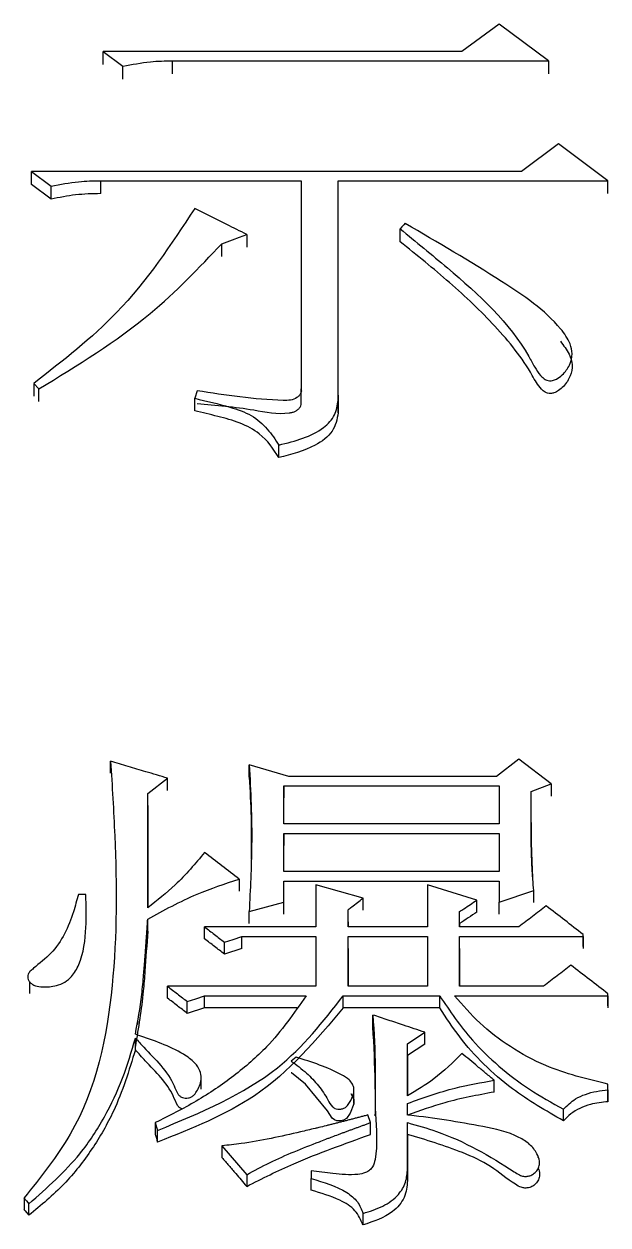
# Model space of a CAD drawing. Header units: millimetres. Extents: x 2180 to 4616, y 795 to 2518.
# Drawn here: x 2636.13 to 2638.69, y 2252.67 to 2257.92 of the extents above; entities that cross this region are included whole.
import ezdxf

# ---------------------------------------------------------------- set-up
doc = ezdxf.new("R2010")
doc.units = ezdxf.units.MM

msp = doc.modelspace()

# ---------------------------------------------------------------- linework, layer by layer
at = {"color": 7, "linetype": 'Continuous', "lineweight": 25}
for p, q in [((2638.211, 2257.9202), (2638.0488, 2257.7998)), ((2638.4274, 2257.7597), (2638.211, 2257.9202)), ((2636.4803, 2257.7998), (2636.5668, 2257.7355)), ((2636.4803, 2257.7429), (2636.4803, 2257.7998)), ((2636.7831, 2257.7597), (2638.4274, 2257.7597)), ((2636.7831, 2257.7028), (2636.7831, 2257.7597)), ((2638.4274, 2257.7597), (2638.4274, 2257.7028)), ((2636.5668, 2257.6787), (2636.5668, 2257.7355)), ((2638.4706, 2257.3973), (2638.3084, 2257.2763)), ((2638.687, 2257.2359), (2638.4706, 2257.3973)), ((2636.1666, 2257.2763), (2636.2531, 2257.2116)), ((2638.3084, 2257.2763), (2636.1666, 2257.2763)), ((2636.1666, 2257.2199), (2636.1666, 2257.2763)), ((2636.2531, 2257.1552), (2636.1666, 2257.2197)), ((2636.4694, 2257.2359), (2637.3456, 2257.2359)), ((2636.4694, 2257.1796), (2636.4694, 2257.2359)), ((2637.3456, 2257.2359), (2637.3457, 2256.3263)), ((2637.5079, 2257.2359), (2638.687, 2257.2359)), ((2637.5079, 2256.2774), (2637.5079, 2257.2359)), ((2637.5079, 2257.1796), (2637.5079, 2257.2359)), ((2638.687, 2257.1796), (2638.687, 2257.2359)), ((2636.2531, 2257.1554), (2636.2531, 2257.2116)), ((2637.7784, 2256.9694), (2637.7784, 2257.0256)), ((2636.9994, 2256.9047), (2636.9994, 2256.9606)), ((2637.1077, 2257.0012), (2637.1077, 2256.9452)), ((2636.1774, 2256.3508), (2636.199, 2256.3264)), ((2636.1774, 2256.3508), (2636.1774, 2256.2955)), ((2636.199, 2256.2712), (2636.199, 2256.3264)), ((2637.3457, 2256.271), (2637.3457, 2256.3263)), ((2636.8913, 2256.3182), (2636.8805, 2256.2855)), ((2637.5079, 2256.2987), (2637.5079, 2256.2222)), ((2637.5079, 2256.2221), (2637.5079, 2256.2773)), ((2637.2483, 2256.0264), (2637.2483, 2256.0812)), ((2636.5127, 2254.6477), (2636.5127, 2254.7008)), ((2638.2976, 2254.7091), (2638.2002, 2254.6344)), ((2638.4382, 2254.6012), (2638.2976, 2254.7091)), ((2637.2916, 2254.6344), (2637.1185, 2254.6842)), ((2637.1185, 2254.6311), (2637.1185, 2254.6842)), ((2636.675, 2254.5597), (2636.7615, 2254.6261)), ((2636.7615, 2254.5731), (2636.7615, 2254.6261)), ((2637.2699, 2254.5929), (2638.2111, 2254.5929)), ((2637.2699, 2254.4268), (2637.2699, 2254.5929)), ((2637.2699, 2254.5929), (2637.2699, 2254.54)), ((2638.2002, 2254.6344), (2637.2916, 2254.6344)), ((2638.2111, 2254.5929), (2638.2111, 2254.4268)), ((2638.3517, 2254.568), (2638.4382, 2254.6012)), ((2638.4382, 2254.6012), (2638.4382, 2254.5482)), ((2636.675, 2254.0603), (2636.675, 2254.5597)), ((2636.675, 2254.5068), (2636.675, 2254.5597)), ((2637.2699, 2254.4268), (2637.2699, 2254.5399)), ((2638.3517, 2254.5151), (2638.3517, 2254.568)), ((2636.675, 2254.5068), (2636.675, 2254.0647)), ((2637.127, 2254.4459), (2637.127, 2254.2721)), ((2638.2111, 2254.4268), (2637.2699, 2254.4268)), ((2637.2699, 2254.3852), (2638.2111, 2254.3852)), ((2637.2699, 2254.2187), (2637.2699, 2254.3852)), ((2637.2699, 2254.3852), (2637.2699, 2254.3325)), ((2638.2111, 2254.3852), (2638.2111, 2254.2187)), ((2637.2699, 2254.2187), (2637.2699, 2254.3325)), ((2637.0752, 2254.1854), (2637.0752, 2254.1329)), ((2638.2111, 2254.2187), (2637.2699, 2254.2187)), ((2637.2699, 2254.177), (2638.2111, 2254.177)), ((2637.2699, 2254.0853), (2637.2699, 2254.177)), ((2637.2699, 2254.1246), (2637.2699, 2254.177)), ((2638.2111, 2254.177), (2638.2111, 2254.0853)), ((2636.4046, 2254.1187), (2636.3721, 2254.1187)), ((2637.2699, 2254.033), (2637.2699, 2254.1246)), ((2637.4106, 2254.1604), (2637.4106, 2253.9768)), ((2637.8974, 2254.1604), (2637.8974, 2253.9768)), ((2638.2111, 2254.0853), (2638.3625, 2254.1354)), ((2638.3625, 2254.083), (2638.3625, 2254.1354)), ((2637.1185, 2254.0436), (2637.2699, 2254.0853)), ((2637.2699, 2254.033), (2637.2699, 2254.0853)), ((2637.6161, 2254.0496), (2637.6161, 2254.102)), ((2638.1137, 2254.0413), (2638.1137, 2254.0937)), ((2638.2111, 2254.033), (2638.2111, 2254.0853)), ((2636.4064, 2254.0416), (2636.4064, 2254.0419)), ((2637.1185, 2253.9913), (2637.1185, 2254.0436)), ((2637.5512, 2253.9768), (2637.5512, 2254.052)), ((2637.5512, 2253.9996), (2637.5512, 2254.052)), ((2638.038, 2253.9768), (2638.038, 2254.0436)), ((2638.038, 2253.9913), (2638.038, 2254.0436)), ((2636.675, 2253.958), (2636.675, 2254.0102)), ((2637.4106, 2253.9768), (2636.9238, 2253.9768)), ((2636.9238, 2253.9246), (2636.9238, 2253.9768)), ((2637.5512, 2253.9996), (2637.5512, 2253.9768)), ((2637.8974, 2253.9768), (2637.5512, 2253.9768)), ((2638.038, 2253.9913), (2638.038, 2253.9768)), ((2638.2976, 2253.9768), (2638.038, 2253.9768)), ((2637.0103, 2253.8579), (2637.0103, 2253.91)), ((2637.0861, 2253.9351), (2637.4106, 2253.9351)), ((2637.0861, 2253.8829), (2637.0861, 2253.9351)), ((2637.4106, 2253.9351), (2637.4106, 2253.7177)), ((2637.5512, 2253.9351), (2637.8974, 2253.9351)), ((2637.5512, 2253.7177), (2637.5512, 2253.9351)), ((2637.5512, 2253.8829), (2637.5512, 2253.9351)), ((2637.8974, 2253.9351), (2637.8974, 2253.7177)), ((2638.038, 2253.9351), (2638.5788, 2253.9351)), ((2638.038, 2253.7177), (2638.038, 2253.9351)), ((2638.038, 2253.8829), (2638.038, 2253.9351)), ((2638.5788, 2253.9351), (2638.5788, 2253.9434)), ((2638.5788, 2253.8912), (2638.5788, 2253.9434)), ((2638.5788, 2253.9351), (2638.5788, 2253.8829)), ((2637.0861, 2253.8829), (2637.0103, 2253.8579)), ((2637.5512, 2253.8829), (2637.5512, 2253.7177)), ((2638.038, 2253.8829), (2638.038, 2253.7177)), ((2636.1579, 2253.7379), (2636.1579, 2253.6857)), ((2637.4106, 2253.7177), (2636.7615, 2253.7177)), ((2637.8974, 2253.7177), (2637.5512, 2253.7177)), ((2638.4058, 2253.7177), (2638.038, 2253.7177)), ((2636.8481, 2253.5989), (2636.8481, 2253.6507)), ((2636.9238, 2253.6758), (2637.3673, 2253.6758)), ((2636.9238, 2253.624), (2636.9238, 2253.6758)), ((2637.5296, 2253.6758), (2637.9515, 2253.6758)), ((2637.5296, 2253.624), (2637.5296, 2253.6758)), ((2637.9515, 2253.624), (2637.9515, 2253.6758)), ((2638.0164, 2253.6758), (2638.687, 2253.6758)), ((2638.687, 2253.6758), (2638.687, 2253.6842)), ((2638.687, 2253.6323), (2638.687, 2253.6842)), ((2638.687, 2253.6758), (2638.687, 2253.624)), ((2636.9238, 2253.624), (2636.8481, 2253.5989)), ((2637.327, 2253.624), (2636.9238, 2253.624)), ((2637.9515, 2253.624), (2637.5296, 2253.624)), ((2637.6594, 2253.5403), (2637.6594, 2253.592)), ((2636.6209, 2253.4399), (2636.6209, 2253.4915)), ((2637.8108, 2253.4663), (2637.8865, 2253.5166)), ((2637.8865, 2253.465), (2637.8865, 2253.5166)), ((2637.8108, 2253.2396), (2637.8108, 2253.4663)), ((2637.8108, 2253.4147), (2637.8108, 2253.4663)), ((2637.8865, 2253.465), (2637.8108, 2253.4147)), ((2637.3241, 2253.4076), (2637.3025, 2253.3908)), ((2637.8108, 2253.4147), (2637.8108, 2253.2396)), ((2636.9088, 2253.2687), (2636.9088, 2253.3204)), ((2638.1895, 2253.2554), (2638.1895, 2253.3067)), ((2638.687, 2253.2647), (2638.687, 2253.29)), ((2637.5764, 2253.2061), (2637.5764, 2253.2576)), ((2638.687, 2253.2647), (2638.687, 2253.2134)), ((2637.8108, 2253.1554), (2637.8108, 2253.2059)), ((2637.8108, 2253.1547), (2637.8108, 2253.2059)), ((2638.4923, 2253.1295), (2638.4923, 2253.1807)), ((2636.7075, 2253.1218), (2636.7183, 2253.0881)), ((2637.6486, 2253.1218), (2637.6377, 2253.1554)), ((2637.6486, 2253.0707), (2637.6486, 2253.1218)), ((2637.8108, 2252.9196), (2637.8108, 2253.1218)), ((2637.8108, 2253.0707), (2637.8108, 2253.1218)), ((2636.7183, 2253.0371), (2636.7183, 2253.0881)), ((2637.8108, 2253.0707), (2637.8108, 2252.8687)), ((2636.9995, 2253.0207), (2637.1077, 2252.8943)), ((2636.9995, 2253.0207), (2636.9995, 2252.9697)), ((2638.3815, 2252.9702), (2638.3815, 2252.9747)), ((2637.389, 2252.9111), (2637.389, 2252.8774)), ((2637.8108, 2252.9196), (2637.8108, 2252.8687)), ((2637.1077, 2252.8943), (2637.1077, 2252.8435)), ((2637.389, 2252.8266), (2637.389, 2252.8774)), ((2636.1343, 2252.7929), (2636.1343, 2252.7422)), ((2636.1558, 2252.7171), (2636.1558, 2252.7677)), ((2637.6161, 2252.6749), (2637.6161, 2252.7255))]:
    msp.add_line(p, q, dxfattribs=at)
at = {"color": 7, "linetype": 'Continuous', "lineweight": 25, "flags": 128}
for points in [[(2638.0488, 2257.7998), (2637.5018, 2257.7998), (2636.4803, 2257.7998)], [(2637.8, 2257.0498), (2637.7945, 2257.0437), (2637.7864, 2257.0346), (2637.7784, 2257.0255)], [(2636.9995, 2256.9607), (2637.045, 2256.9777), (2637.0763, 2256.9895), (2637.1077, 2257.0012)], [(2636.8805, 2256.2304), (2636.8805, 2256.2528), (2636.8805, 2256.2691), (2636.8805, 2256.2855)], [(2637.6161, 2254.102), (2637.5133, 2254.1312), (2637.4106, 2254.1604)], [(2638.1137, 2254.0937), (2638.0055, 2254.127), (2637.8974, 2254.1604)], [(2637.0103, 2253.91), (2637.0482, 2253.9225), (2637.0861, 2253.9351)], [(2636.7615, 2253.6658), (2636.7615, 2253.6788), (2636.7615, 2253.6917), (2636.7615, 2253.7047), (2636.7615, 2253.7177)], [(2636.8481, 2253.6507), (2636.8859, 2253.6632), (2636.9238, 2253.6758)], [(2637.5625, 2253.2494), (2637.5753, 2253.2239), (2637.5761, 2253.2044), (2637.5596, 2253.1628), (2637.5434, 2253.1407), (2637.5315, 2253.1333), (2637.5172, 2253.1297), (2637.5021, 2253.1304), (2637.4908, 2253.1344), (2637.4817, 2253.1413), (2637.4611, 2253.1728), (2637.3653, 2253.29), (2637.3031, 2253.3388), (2637.3025, 2253.3393), (2637.3025, 2253.3393)], [(2638.687, 2253.2386), (2638.687, 2253.2557), (2638.687, 2253.2729), (2638.687, 2253.29)], [(2638.687, 2253.2134), (2638.687, 2253.222), (2638.687, 2253.2276), (2638.687, 2253.2331), (2638.687, 2253.2386)], [(2636.7075, 2253.1218), (2636.7075, 2253.1007), (2636.7075, 2253.0857), (2636.7075, 2253.0707)], [(2636.1342, 2252.793), (2636.145, 2252.7804), (2636.1558, 2252.7677)], [(2636.1342, 2252.7423), (2636.1396, 2252.736), (2636.1451, 2252.7296), (2636.1558, 2252.7171)]]:
    msp.add_lwpolyline(points, dxfattribs=at)
at = {"color": 7, "linetype": 'Continuous', "lineweight": 25}
for points, knots in [([(2636.5668, 2257.7355), (2636.6066, 2257.7435), (2636.6777, 2257.7578), (2636.7509, 2257.7591), (2636.7831, 2257.7597)], [0, 0, 0, 0, 0.558835, 1, 1, 1, 1]), ([(2636.2531, 2257.2116), (2636.2929, 2257.2196), (2636.364, 2257.234), (2636.4372, 2257.2353), (2636.4694, 2257.2359)], [0, 0, 0, 0, 0.558835, 1, 1, 1, 1]), ([(2636.4694, 2257.1794), (2636.4328, 2257.1787), (2636.3596, 2257.1772), (2636.2885, 2257.1625), (2636.2531, 2257.1552)], [0, 0, 0, 0, 0.501146, 1, 1, 1, 1]), ([(2636.8804, 2257.1146), (2636.7768, 2256.9566), (2636.5899, 2256.6719), (2636.3045, 2256.4498), (2636.1774, 2256.3508)], [0, 0, 0, 0, 0.554743, 1, 1, 1, 1]), ([(2637.1077, 2257.0012), (2637.0788, 2257.0156), (2637.0266, 2257.0417), (2636.9508, 2257.0795), (2636.9039, 2257.1029), (2636.8805, 2257.1146)], [0, 0, 0, 0, 0.380598, 0.690299, 1, 1, 1, 1]), ([(2637.7784, 2257.0256), (2637.8475, 2256.9693), (2638.0553, 2256.7999), (2638.2721, 2256.6022), (2638.3647, 2256.4243), (2638.3853, 2256.3918), (2638.4043, 2256.3727), (2638.4177, 2256.3643), (2638.4319, 2256.3614), (2638.4464, 2256.3628), (2638.4664, 2256.3706), (2638.4942, 2256.3923), (2638.5213, 2256.4296), (2638.5341, 2256.4777), (2638.5209, 2256.534), (2638.4356, 2256.6552), (2638.1801, 2256.8271), (2637.9424, 2256.9665), (2637.8004, 2257.0496), (2637.8, 2257.0498)], [0, 0, 0, 0, 0.129751, 0.390615, 0.417722, 0.440785, 0.449026, 0.457344, 0.462695, 0.468033, 0.476543, 0.491684, 0.518141, 0.545407, 0.56857, 0.608449, 0.76773, 0.999424, 1, 1, 1, 1]), ([(2636.199, 2256.3264), (2636.3685, 2256.4298), (2636.669, 2256.6131), (2636.8991, 2256.8552), (2636.9994, 2256.9607)], [0, 0, 0, 0, 0.564156, 1, 1, 1, 1]), ([(2638.4788, 2256.5344), (2638.4928, 2256.5163), (2638.5172, 2256.4847), (2638.5338, 2256.4317), (2638.525, 2256.3815), (2638.5002, 2256.344), (2638.4734, 2256.3202), (2638.4541, 2256.3098), (2638.4371, 2256.306), (2638.4235, 2256.3072), (2638.409, 2256.3137), (2638.3818, 2256.3375), (2638.3275, 2256.4436), (2638.1981, 2256.6029), (2637.997, 2256.7935), (2637.8515, 2256.9106), (2637.7784, 2256.9694)], [0, 0, 0, 0, 0.056587, 0.098625, 0.141053, 0.187023, 0.208835, 0.226448, 0.236596, 0.246842, 0.255499, 0.27218, 0.331955, 0.555309, 0.776815, 1, 1, 1, 1]), ([(2637.3454, 2256.3263), (2637.346, 2256.3233), (2637.3472, 2256.3175), (2637.3447, 2256.3074), (2637.3381, 2256.2972), (2637.3238, 2256.285), (2637.2991, 2256.2757), (2637.1506, 2256.2784), (2637.0158, 2256.2991), (2636.8913, 2256.3182)], [0, 0, 0, 0, 0.021761, 0.042896, 0.073473, 0.104863, 0.166644, 0.230755, 1, 1, 1, 1]), ([(2636.8805, 2256.2855), (2636.932, 2256.2735), (2637.0165, 2256.2537), (2637.1311, 2256.2159), (2637.2008, 2256.153), (2637.2326, 2256.105), (2637.2483, 2256.0812)], [0, 0, 0, 0, 0.34927, 0.57275, 0.788452, 1, 1, 1, 1]), ([(2636.8913, 2256.2629), (2636.9735, 2256.2558), (2637.1069, 2256.2441), (2637.2471, 2256.2137), (2637.308, 2256.224), (2637.3215, 2256.2294), (2637.3331, 2256.2372), (2637.3421, 2256.2471), (2637.3462, 2256.2568), (2637.3468, 2256.2649), (2637.3459, 2256.269), (2637.3454, 2256.271)], [0, 0, 0, 0, 0.5054005, 0.8211614, 0.8510597, 0.8809448, 0.911279, 0.9411526, 0.9702444, 0.9848866, 1, 1, 1, 1]), ([(2637.2483, 2256.0812), (2637.3197, 2256.0991), (2637.4178, 2256.1236), (2637.4975, 2256.2106), (2637.5045, 2256.2553), (2637.5079, 2256.2774)], [0, 0, 0, 0, 0.574617, 0.790317, 1, 1, 1, 1]), ([(2637.2483, 2256.0263), (2637.2237, 2256.064), (2637.1827, 2256.127), (2637.0789, 2256.1803), (2636.981, 2256.2073), (2636.9141, 2256.2226), (2636.8805, 2256.2303)], [0, 0, 0, 0, 0.328257, 0.547892, 0.773338, 1, 1, 1, 1]), ([(2637.5079, 2256.2222), (2637.5023, 2256.1939), (2637.4909, 2256.1364), (2637.391, 2256.0631), (2637.303, 2256.0404), (2637.2483, 2256.0263)], [0, 0, 0, 0, 0.266546, 0.544071, 1, 1, 1, 1]), ([(2636.5127, 2254.7008), (2636.5194, 2254.5922), (2636.5397, 2254.2667), (2636.5423, 2253.7208), (2636.4288, 2253.1592), (2636.2072, 2252.8836), (2636.1343, 2252.793)], [0, 0, 0, 0, 0.166223, 0.498407, 0.834985, 1, 1, 1, 1]), ([(2636.7615, 2254.6261), (2636.7298, 2254.6357), (2636.6725, 2254.6529), (2636.5895, 2254.6778), (2636.5383, 2254.6931), (2636.5127, 2254.7008)], [0, 0, 0, 0, 0.382595, 0.691297, 1, 1, 1, 1]), ([(2637.1185, 2254.6842), (2637.1218, 2254.626), (2637.1283, 2254.5095), (2637.1313, 2254.2959), (2637.1234, 2254.1405), (2637.1185, 2254.0436)], [0, 0, 0, 0, 0.273666, 0.547375, 1, 1, 1, 1]), ([(2637.1185, 2254.6311), (2637.122, 2254.5729), (2637.1258, 2254.5107), (2637.1267, 2254.4484), (2637.1268, 2254.4445)], [0, 0, 0, 0, 0.937412, 1, 1, 1, 1]), ([(2638.3625, 2254.1354), (2638.3612, 2254.1518), (2638.3591, 2254.1766), (2638.3551, 2254.2342), (2638.3531, 2254.2796), (2638.352, 2254.3208), (2638.3517, 2254.3332), (2638.3514, 2254.3456), (2638.3512, 2254.3579), (2638.3511, 2254.3703), (2638.3509, 2254.3827), (2638.3508, 2254.395), (2638.3507, 2254.4115), (2638.3507, 2254.428), (2638.3507, 2254.4444), (2638.3507, 2254.4568), (2638.3508, 2254.4671), (2638.3508, 2254.4753), (2638.3509, 2254.4836), (2638.3509, 2254.4918), (2638.351, 2254.5), (2638.3511, 2254.5062), (2638.3511, 2254.5124), (2638.3512, 2254.5185), (2638.3512, 2254.5247), (2638.3513, 2254.5309), (2638.3513, 2254.5371), (2638.3514, 2254.5432), (2638.3515, 2254.5494), (2638.3516, 2254.5577), (2638.3516, 2254.5639), (2638.3517, 2254.568)], [0, 0, 0, 0, 0.114246, 0.171369, 0.39989, 0.428452, 0.457013, 0.485575, 0.514136, 0.542697, 0.571259, 0.59982, 0.628382, 0.685505, 0.714066, 0.742627, 0.771189, 0.785469, 0.79975, 0.828312, 0.842592, 0.856873, 0.871154, 0.885434, 0.899715, 0.913996, 0.928276, 0.942557, 0.956838, 0.971119, 1, 1, 1, 1]), ([(2638.3589, 2254.1837), (2638.3589, 2254.1837), (2638.3589, 2254.1837), (2638.3589, 2254.1845), (2638.3571, 2254.2196), (2638.353, 2254.3167), (2638.3519, 2254.4158), (2638.3517, 2254.4706), (2638.3517, 2254.4959), (2638.3517, 2254.5019), (2638.3517, 2254.5046), (2638.3517, 2254.5049), (2638.3517, 2254.5051)], [0, 0, 0, 0, 0.00255, 0.007632, 0.020222, 0.476157, 0.750202, 0.924211, 0.964421, 0.979196, 0.990878, 1, 1, 1, 1]), ([(2636.9238, 2254.302), (2636.8828, 2254.2533), (2636.8091, 2254.1658), (2636.7162, 2254.0927), (2636.675, 2254.0603)], [0, 0, 0, 0, 0.556386, 1, 1, 1, 1]), ([(2637.0752, 2254.1854), (2637.05, 2254.2048), (2636.9995, 2254.2437), (2636.949, 2254.2826), (2636.9238, 2254.302)], [0, 0, 0, 0, 0.500003, 1, 1, 1, 1]), ([(2636.675, 2254.0102), (2636.7456, 2254.0493), (2636.8722, 2254.1193), (2637.013, 2254.1651), (2637.0752, 2254.1854)], [0, 0, 0, 0, 0.557889, 1, 1, 1, 1]), ([(2636.3721, 2254.1187), (2636.3651, 2254.0933), (2636.3404, 2254.0035), (2636.2875, 2253.8827), (2636.1964, 2253.8135), (2636.1617, 2253.7841), (2636.1522, 2253.7713), (2636.1496, 2253.7586), (2636.1518, 2253.747), (2636.1584, 2253.7359), (2636.1695, 2253.7261), (2636.1887, 2253.7174), (2636.2252, 2253.7127), (2636.2699, 2253.7167), (2636.3141, 2253.7334), (2636.3495, 2253.7649), (2636.3937, 2253.8436), (2636.4073, 2253.9677), (2636.4063, 2254.0701), (2636.4046, 2254.1182), (2636.4046, 2254.1187)], [0, 0, 0, 0, 0.0801741, 0.2833022, 0.3768882, 0.3951622, 0.4106034, 0.4221834, 0.4337475, 0.4459485, 0.4596218, 0.4747566, 0.5015385, 0.5546435, 0.5898789, 0.6251459, 0.6851674, 0.8527528, 0.9985461, 1, 1, 1, 1]), ([(2637.5512, 2254.052), (2637.5566, 2254.0561), (2637.5701, 2254.0666), (2637.5918, 2254.0832), (2637.608, 2254.0958), (2637.6161, 2254.102)], [0, 0, 0, 0, 0.250001, 0.625, 1, 1, 1, 1]), ([(2638.038, 2254.0436), (2638.0443, 2254.0478), (2638.0601, 2254.0582), (2638.0853, 2254.0749), (2638.1042, 2254.0874), (2638.1137, 2254.0937)], [0, 0, 0, 0, 0.2500006, 0.6249998, 1, 1, 1, 1]), ([(2638.4166, 2254.0686), (2638.3968, 2254.0533), (2638.3571, 2254.0228), (2638.3174, 2253.9921), (2638.2976, 2253.9768)], [0, 0, 0, 0, 0.5, 1, 1, 1, 1]), ([(2638.5788, 2253.9434), (2638.5518, 2253.9643), (2638.4977, 2254.0061), (2638.4436, 2254.0478), (2638.4166, 2254.0686)], [0, 0, 0, 0, 0.499999, 1, 1, 1, 1]), ([(2638.1137, 2254.0413), (2638.1011, 2254.033), (2638.0758, 2254.0163), (2638.0506, 2253.9996), (2638.038, 2253.9913)], [0, 0, 0, 0, 0.499997, 1, 1, 1, 1]), ([(2636.6209, 2253.5082), (2636.6317, 2253.5659), (2636.6478, 2253.6525), (2636.6554, 2253.747), (2636.6588, 2253.7869), (2636.66, 2253.8014), (2636.6609, 2253.8123), (2636.6617, 2253.8232), (2636.6626, 2253.8341), (2636.6633, 2253.8431), (2636.664, 2253.8522), (2636.6645, 2253.8595), (2636.665, 2253.8667), (2636.6656, 2253.874), (2636.6661, 2253.8812), (2636.6668, 2253.8903), (2636.6673, 2253.8976), (2636.6679, 2253.9066), (2636.6684, 2253.9139), (2636.6689, 2253.9211), (2636.6694, 2253.9284), (2636.6699, 2253.9356), (2636.6706, 2253.9447), (2636.6711, 2253.952), (2636.6717, 2253.961), (2636.6722, 2253.9683), (2636.6728, 2253.9773), (2636.6733, 2253.9846), (2636.6738, 2253.9918), (2636.6743, 2253.9998), (2636.6747, 2254.0059), (2636.675, 2254.0102)], [0, 0, 0, 0, 0.346641, 0.519778, 0.56306, 0.584702, 0.606343, 0.627984, 0.649625, 0.671267, 0.682087, 0.703729, 0.714549, 0.72537, 0.747011, 0.757832, 0.779473, 0.790294, 0.811935, 0.822756, 0.833576, 0.855218, 0.866038, 0.887679, 0.8985, 0.920141, 0.930962, 0.952603, 0.963424, 0.974244, 1, 1, 1, 1]), ([(2636.9238, 2253.9768), (2636.9382, 2253.9657), (2636.9671, 2253.9434), (2636.9959, 2253.9211), (2637.0103, 2253.91)], [0, 0, 0, 0, 0.499999, 1, 1, 1, 1]), ([(2636.675, 2253.958), (2636.671, 2253.9), (2636.665, 2253.8129), (2636.6524, 2253.6454), (2636.6342, 2253.5366), (2636.6209, 2253.4566)], [0, 0, 0, 0, 0.346763, 0.520146, 1, 1, 1, 1]), ([(2637.0103, 2253.8579), (2636.9959, 2253.869), (2636.9671, 2253.8912), (2636.9382, 2253.9135), (2636.9238, 2253.9246)], [0, 0, 0, 0, 0.499998, 1, 1, 1, 1]), ([(2638.5248, 2253.8097), (2638.5049, 2253.7944), (2638.4653, 2253.7637), (2638.4256, 2253.733), (2638.4058, 2253.7177)], [0, 0, 0, 0, 0.5, 1, 1, 1, 1]), ([(2638.687, 2253.6842), (2638.66, 2253.7051), (2638.6059, 2253.747), (2638.5518, 2253.7888), (2638.5248, 2253.8097)], [0, 0, 0, 0, 0.499999, 1, 1, 1, 1]), ([(2636.7615, 2253.7177), (2636.776, 2253.7065), (2636.8048, 2253.6842), (2636.8337, 2253.6618), (2636.8481, 2253.6507)], [0, 0, 0, 0, 0.499999, 1, 1, 1, 1]), ([(2637.3673, 2253.6758), (2637.3137, 2253.599), (2637.2249, 2253.4716), (2637.0533, 2253.3235), (2636.8896, 2253.2122), (2636.7684, 2253.152), (2636.7075, 2253.1218)], [0, 0, 0, 0, 0.333002, 0.552476, 0.774971, 1, 1, 1, 1]), ([(2636.7183, 2253.0881), (2636.9067, 2253.1662), (2637.2382, 2253.3035), (2637.4418, 2253.5636), (2637.5296, 2253.6758)], [0, 0, 0, 0, 0.568507, 1, 1, 1, 1]), ([(2636.8481, 2253.5989), (2636.8337, 2253.61), (2636.8048, 2253.6323), (2636.776, 2253.6546), (2636.7615, 2253.6658)], [0, 0, 0, 0, 0.499999, 1, 1, 1, 1]), ([(2637.9515, 2253.6758), (2637.996, 2253.6094), (2638.0698, 2253.4995), (2638.2084, 2253.3665), (2638.3415, 2253.2645), (2638.4419, 2253.2087), (2638.4923, 2253.1807)], [0, 0, 0, 0, 0.333809, 0.553089, 0.775219, 1, 1, 1, 1]), ([(2638.687, 2253.29), (2638.5941, 2253.3124), (2638.4421, 2253.349), (2638.258, 2253.4501), (2638.1231, 2253.5535), (2638.0518, 2253.6352), (2638.0164, 2253.6758)], [0, 0, 0, 0, 0.347456, 0.568585, 0.785979, 1, 1, 1, 1]), ([(2637.5296, 2253.624), (2637.4122, 2253.4833), (2637.199, 2253.2278), (2636.8674, 2253.0962), (2636.7183, 2253.0371)], [0, 0, 0, 0, 0.550322, 1, 1, 1, 1]), ([(2638.4923, 2253.1295), (2638.4154, 2253.1738), (2638.2894, 2253.2465), (2638.1425, 2253.3755), (2638.0353, 2253.4941), (2637.9793, 2253.5809), (2637.9515, 2253.624)], [0, 0, 0, 0, 0.3460616, 0.5666401, 0.7845076, 1, 1, 1, 1]), ([(2636.6301, 2253.551), (2636.6301, 2253.5511), (2636.6302, 2253.5513), (2636.6308, 2253.5545), (2636.6316, 2253.5588), (2636.6322, 2253.5621)], [0, 0, 0, 0, 0.077285, 0.286179, 1, 1, 1, 1]), ([(2637.6594, 2253.592), (2637.6642, 2253.5145), (2637.6732, 2253.3709), (2637.6647, 2253.1606), (2637.6829, 2253.0161), (2637.6622, 2252.9328), (2637.6461, 2252.9131), (2637.6236, 2252.9009), (2637.569, 2252.8903), (2637.4884, 2252.8996), (2637.4207, 2252.9074), (2637.389, 2252.9111)], [0, 0, 0, 0, 0.256994, 0.476109, 0.695219, 0.732033, 0.752358, 0.772757, 0.805752, 0.908876, 1, 1, 1, 1]), ([(2637.8865, 2253.5166), (2637.8552, 2253.527), (2637.8016, 2253.5448), (2637.7259, 2253.57), (2637.6815, 2253.5847), (2637.6594, 2253.592)], [0, 0, 0, 0, 0.414509, 0.707253, 1, 1, 1, 1]), ([(2637.6699, 2253.1518), (2637.6702, 2253.1991), (2637.671, 2253.3289), (2637.6639, 2253.4582), (2637.6594, 2253.5403)], [0, 0, 0, 0, 0.364292, 1, 1, 1, 1]), ([(2636.1558, 2252.7677), (2636.235, 2252.8375), (2636.3648, 2252.9515), (2636.4891, 2253.1449), (2636.5697, 2253.3149), (2636.6039, 2253.4327), (2636.6209, 2253.4914)], [0, 0, 0, 0, 0.345608, 0.56562, 0.783503, 1, 1, 1, 1]), ([(2636.6209, 2253.4915), (2636.6331, 2253.4781), (2636.6938, 2253.4112), (2636.7732, 2253.3367), (2636.8008, 2253.2549), (2636.814, 2253.2377), (2636.8259, 2253.2311), (2636.8394, 2253.2284), (2636.8534, 2253.2293), (2636.8671, 2253.2342), (2636.8814, 2253.2455), (2636.8982, 2253.2727), (2636.9124, 2253.3088), (2636.9045, 2253.3511), (2636.879, 2253.3888), (2636.7911, 2253.4499), (2636.6968, 2253.482), (2636.6245, 2253.507), (2636.6209, 2253.5082)], [0, 0, 0, 0, 0.066061, 0.330698, 0.377872, 0.393648, 0.409584, 0.423627, 0.439084, 0.455682, 0.472085, 0.502894, 0.574478, 0.61493, 0.665656, 0.740076, 0.987057, 1, 1, 1, 1]), ([(2636.6209, 2253.4399), (2636.5931, 2253.3492), (2636.547, 2253.1993), (2636.4343, 2253.0044), (2636.3137, 2252.8482), (2636.2087, 2252.761), (2636.1558, 2252.7171)], [0, 0, 0, 0, 0.334701, 0.553509, 0.775023, 1, 1, 1, 1]), ([(2636.823, 2253.1824), (2636.8203, 2253.1837), (2636.8137, 2253.1868), (2636.7993, 2253.2055), (2636.7727, 2253.2837), (2636.6937, 2253.359), (2636.6353, 2253.4239), (2636.6209, 2253.4399)], [0, 0, 0, 0, 0.025812, 0.060648, 0.209585, 0.805129, 1, 1, 1, 1]), ([(2637.3025, 2253.3908), (2637.3253, 2253.3738), (2637.3691, 2253.3413), (2637.4227, 2253.2837), (2637.4578, 2253.2332), (2637.4754, 2253.1958), (2637.4932, 2253.1836), (2637.5057, 2253.1805), (2637.5193, 2253.1806), (2637.5332, 2253.1843), (2637.5474, 2253.1941), (2637.5616, 2253.216), (2637.5743, 2253.2413), (2637.5781, 2253.2696), (2637.5704, 2253.2908), (2637.5532, 2253.3133), (2637.5039, 2253.3422), (2637.4267, 2253.3754), (2637.3584, 2253.3968), (2637.3241, 2253.4076)], [0, 0, 0, 0, 0.1174112, 0.2245147, 0.331514, 0.3850988, 0.4015022, 0.4179419, 0.4345933, 0.4539552, 0.4734629, 0.5034573, 0.5658247, 0.597867, 0.6299027, 0.6637876, 0.7181913, 0.8580637, 1, 1, 1, 1]), ([(2638.0488, 2253.4243), (2638.0097, 2253.3854), (2637.9392, 2253.3153), (2637.8504, 2253.2629), (2637.8108, 2253.2396)], [0, 0, 0, 0, 0.555111, 1, 1, 1, 1]), ([(2638.1894, 2253.3067), (2638.1774, 2253.3168), (2638.1533, 2253.337), (2638.1064, 2253.3762), (2638.0716, 2253.4053), (2638.0488, 2253.4243)], [0, 0, 0, 0, 0.25711, 0.51422, 1, 1, 1, 1]), ([(2637.8108, 2253.2059), (2637.8793, 2253.2305), (2638.0018, 2253.2745), (2638.132, 2253.2969), (2638.1894, 2253.3067)], [0, 0, 0, 0, 0.55855, 1, 1, 1, 1]), ([(2638.1894, 2253.2554), (2638.1166, 2253.2418), (2637.987, 2253.2177), (2637.8645, 2253.1739), (2637.8108, 2253.1547)], [0, 0, 0, 0, 0.5612312, 1, 1, 1, 1]), ([(2638.4923, 2253.1807), (2638.5089, 2253.1968), (2638.5364, 2253.2238), (2638.5888, 2253.2466), (2638.6367, 2253.2601), (2638.6702, 2253.2632), (2638.687, 2253.2647)], [0, 0, 0, 0, 0.330678, 0.55099, 0.77457, 1, 1, 1, 1]), ([(2638.687, 2253.2134), (2638.6611, 2253.2105), (2638.6186, 2253.2058), (2638.564, 2253.1855), (2638.5233, 2253.1615), (2638.5026, 2253.1401), (2638.4923, 2253.1295)], [0, 0, 0, 0, 0.347151, 0.569168, 0.786857, 1, 1, 1, 1]), ([(2637.6377, 2253.1554), (2637.6351, 2253.1547), (2637.6298, 2253.1533), (2637.6219, 2253.1513), (2637.6139, 2253.1492), (2637.6033, 2253.1464), (2637.5927, 2253.1436), (2637.5822, 2253.1409), (2637.5742, 2253.1388), (2637.5636, 2253.136), (2637.553, 2253.1333), (2637.5424, 2253.1305), (2637.5345, 2253.1285), (2637.5239, 2253.1257), (2637.5133, 2253.123), (2637.5, 2253.1196), (2637.4867, 2253.1163), (2637.4708, 2253.1123), (2637.4495, 2253.1069), (2637.4282, 2253.1017), (2637.3909, 2253.0927), (2637.2787, 2253.0666), (2637.1437, 2253.036), (2637.0276, 2253.0237), (2636.9995, 2253.0207)], [0, 0, 0, 0, 0.0126185, 0.025237, 0.0378555, 0.050474, 0.075711, 0.0883295, 0.100948, 0.1135665, 0.1388036, 0.1514221, 0.1640406, 0.1766591, 0.2018961, 0.2145146, 0.2397516, 0.2649886, 0.2902257, 0.3406999, 0.3659369, 0.4668868, 0.8709287, 1, 1, 1, 1]), ([(2637.1077, 2252.8943), (2637.1409, 2252.9123), (2637.2424, 2252.9674), (2637.3612, 2253.0137), (2637.4486, 2253.0476), (2637.4671, 2253.0547), (2637.4857, 2253.0617), (2637.5019, 2253.0678), (2637.5158, 2253.073), (2637.5228, 2253.0756), (2637.5321, 2253.0791), (2637.5414, 2253.0825), (2637.5507, 2253.086), (2637.5577, 2253.0885), (2637.567, 2253.092), (2637.5763, 2253.0954), (2637.5856, 2253.0988), (2637.5926, 2253.1014), (2637.6019, 2253.1048), (2637.6112, 2253.1082), (2637.6206, 2253.1116), (2637.6276, 2253.1141), (2637.6369, 2253.1175), (2637.6439, 2253.1201), (2637.6486, 2253.1218)], [0, 0, 0, 0, 0.194919, 0.596792, 0.647185, 0.672381, 0.697577, 0.74797, 0.760568, 0.773166, 0.785764, 0.81096, 0.823558, 0.836156, 0.848754, 0.873951, 0.886549, 0.899147, 0.911745, 0.936941, 0.949539, 0.962137, 0.974736, 1, 1, 1, 1]), ([(2637.8108, 2253.1218), (2637.8534, 2253.1098), (2638.0215, 2253.0623), (2638.1793, 2252.972), (2638.2966, 2252.8938), (2638.3168, 2252.8869), (2638.3343, 2252.8867), (2638.3505, 2252.8913), (2638.3661, 2252.9006), (2638.3798, 2252.915), (2638.3878, 2252.9337), (2638.3879, 2252.9585), (2638.3758, 2252.9916), (2638.3464, 2253.0292), (2638.2691, 2253.0778), (2638.088, 2253.1174), (2637.9245, 2253.1418), (2637.8139, 2253.155), (2637.8108, 2253.1554)], [0, 0, 0, 0, 0.0991648, 0.3918226, 0.4130465, 0.4272002, 0.4391043, 0.4509682, 0.4644731, 0.480605, 0.4982384, 0.5146996, 0.5433991, 0.5863363, 0.6292669, 0.7524959, 0.9931071, 1, 1, 1, 1]), ([(2637.1077, 2252.8435), (2637.1755, 2252.8777), (2637.296, 2252.9385), (2637.4796, 2253.0089), (2637.5922, 2253.0501), (2637.6486, 2253.0707)], [0, 0, 0, 0, 0.390671, 0.695193, 1, 1, 1, 1]), ([(2638.3813, 2252.9235), (2638.3815, 2252.9232), (2638.3864, 2252.9156), (2638.3881, 2252.8993), (2638.3865, 2252.877), (2638.3754, 2252.8583), (2638.3593, 2252.8448), (2638.3415, 2252.8372), (2638.3238, 2252.8354), (2638.3032, 2252.8398), (2638.2509, 2252.8704), (2638.178, 2252.9353), (2638.017, 2253.0085), (2637.8917, 2253.0463), (2637.8108, 2253.0707)], [0, 0, 0, 0, 0.001452, 0.042027, 0.075255, 0.108643, 0.140012, 0.167054, 0.189667, 0.212296, 0.253614, 0.448848, 0.644465, 1, 1, 1, 1]), ([(2636.9995, 2252.9697), (2637.0095, 2252.9581), (2637.0295, 2252.9348), (2637.0656, 2252.8927), (2637.0916, 2252.8623), (2637.1077, 2252.8435)], [0, 0, 0, 0, 0.2770888, 0.5541776, 1, 1, 1, 1]), ([(2637.6161, 2252.7255), (2637.6457, 2252.7346), (2637.7038, 2252.7525), (2637.7706, 2252.8006), (2637.8063, 2252.8605), (2637.8093, 2252.9), (2637.8108, 2252.9196)], [0, 0, 0, 0, 0.291567, 0.574035, 0.788626, 1, 1, 1, 1]), ([(2637.389, 2252.8774), (2637.444, 2252.8616), (2637.5201, 2252.8397), (2637.5958, 2252.7787), (2637.6094, 2252.743), (2637.6161, 2252.7255)], [0, 0, 0, 0, 0.572071, 0.789697, 1, 1, 1, 1]), ([(2637.8108, 2252.8687), (2637.8083, 2252.8438), (2637.8031, 2252.7931), (2637.7367, 2252.7145), (2637.6623, 2252.6901), (2637.6161, 2252.6749)], [0, 0, 0, 0, 0.2694188, 0.5458195, 1, 1, 1, 1]), ([(2637.6161, 2252.6749), (2637.6065, 2252.697), (2637.5867, 2252.7422), (2637.5015, 2252.7944), (2637.4319, 2252.8143), (2637.389, 2252.8266)], [0, 0, 0, 0, 0.2675675, 0.5474822, 1, 1, 1, 1])]:
    msp.add_open_spline(points, degree=3, knots=knots, dxfattribs=at)
msp.add_open_spline([(2636.7075, 2253.0707), (2636.7093, 2253.0651), (2636.7129, 2253.0539), (2636.7165, 2253.0427), (2636.7183, 2253.0371)], degree=3, dxfattribs=at)

doc.saveas('drawing.dxf')
